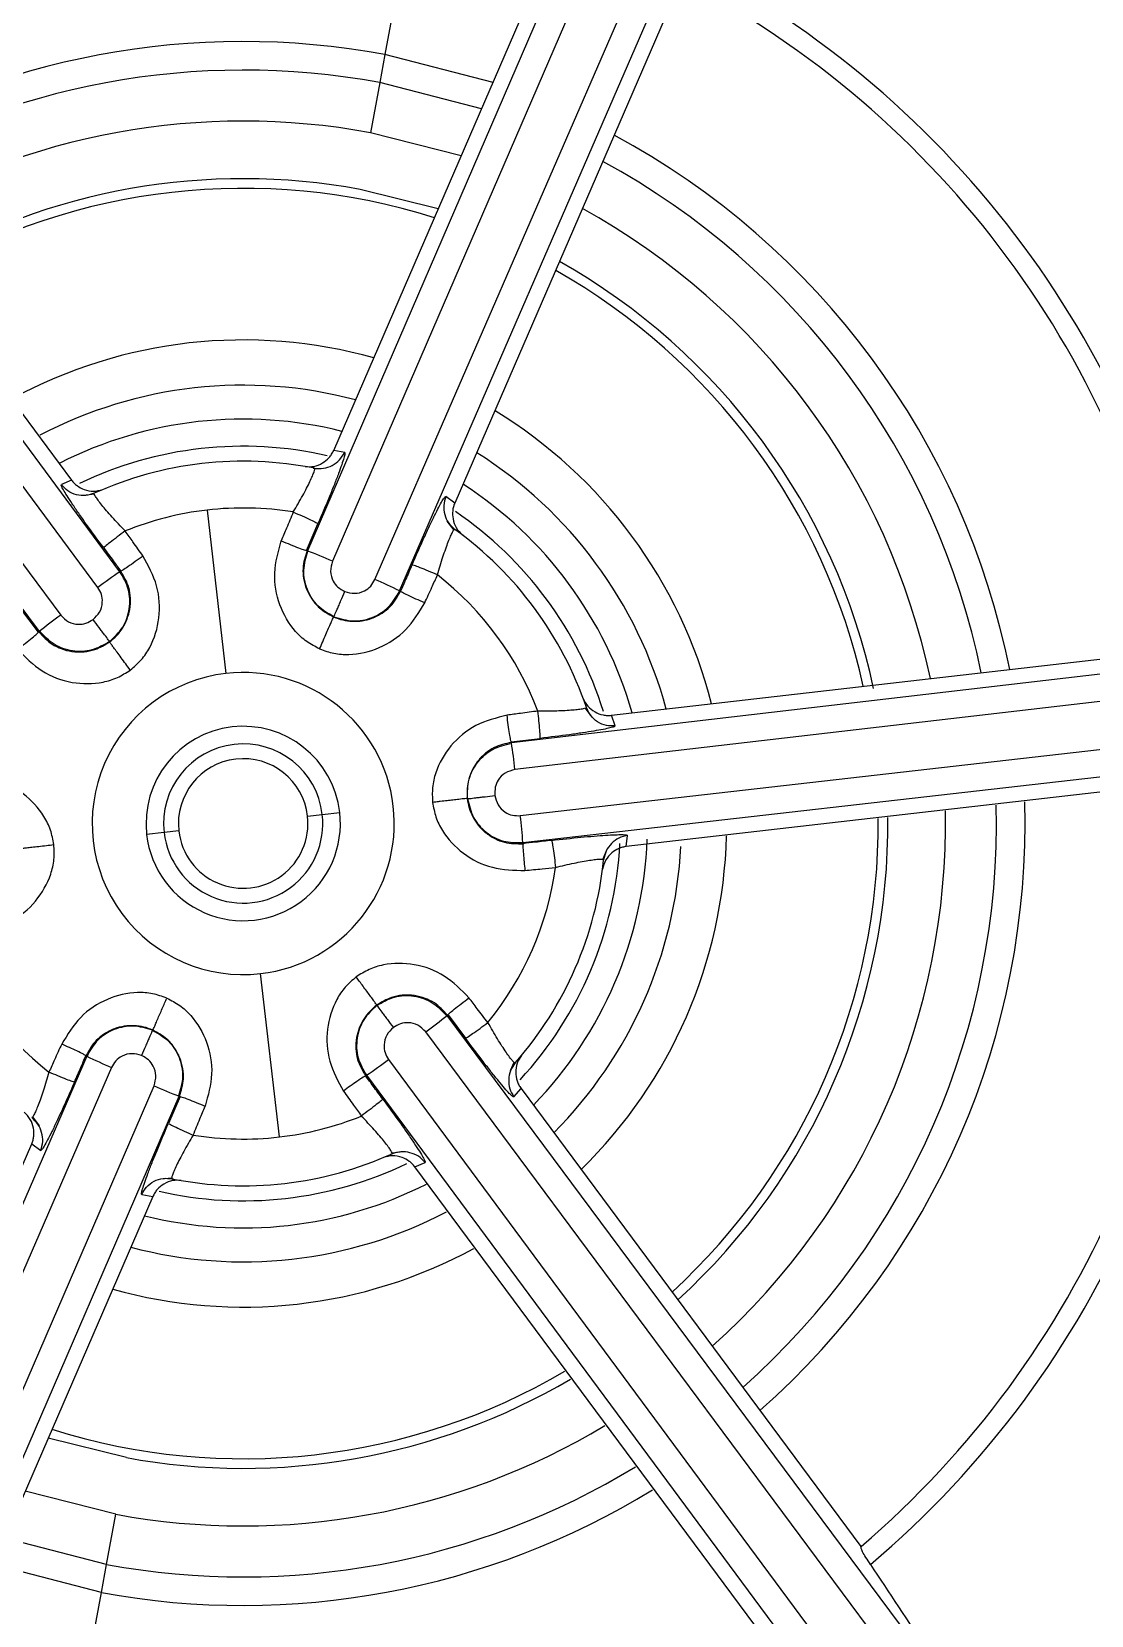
# Model space of a CAD drawing. Extents: x 526 to 610, y 679 to 808.
# Drawn here: x 560.39 to 560.85, y 734.292 to 734.981 of the extents above; entities that cross this region are included whole.
import ezdxf

# ---------------------------------------------------------------- set-up
doc = ezdxf.new("R2010")
doc.units = 0
doc.header["$MEASUREMENT"] = 0
doc.layers.add('1', color=4, linetype='Continuous')

# ---------------------------------------------------------------- blocks, each defined once
blk = doc.blocks.new('JETSETTER LX')
at = {"layer": '1', "color": 3, "linetype": 'Continuous', "lineweight": 25}
for p, q in [((34.55297, 38.27255), (34.38242, 37.87783)), ((34.56388, 38.26805), (34.39332, 37.87334)), ((34.4118, 37.86533), (34.58307, 38.25974)), ((34.42254, 37.86046), (34.59381, 38.25486)), ((34.30096, 37.86878), (34.04503, 38.21431)), ((34.29137, 37.86191), (34.03544, 38.20744)), ((34.01864, 38.19497), (34.2752, 37.84991)), ((34.00929, 38.18778), (34.26585, 37.84272)), ((34.42948, 38.16586), (34.41616, 38.09359)), ((34.39388, 37.92151), (34.49243, 38.14903)), ((34.54513, 38.12615), (34.44647, 37.89856)), ((34.13215, 38.10779), (34.27993, 37.90856)), ((34.41616, 38.09359), (34.41391, 38.08137)), ((34.46314, 38.08141), (34.41616, 38.09359)), ((34.41391, 38.08137), (34.40989, 38.05958)), ((34.45818, 38.06996), (34.41391, 38.08137)), ((34.44934, 38.04955), (34.40989, 38.05958)), ((34.43934, 38.02647), (34.40535, 38.03496)), ((34.39866, 37.92062), (34.39388, 37.92151)), ((34.27993, 37.90856), (34.27549, 37.90663)), ((34.38493, 37.91384), (34.38551, 37.91373)), ((34.38941, 37.91361), (34.38552, 37.91328)), ((34.2899, 37.90246), (34.28506, 37.90185)), ((34.44647, 37.89856), (34.44259, 37.90143)), ((34.33883, 37.89556), (34.34702, 37.82455)), ((34.382, 37.87801), (34.38704, 37.88965)), ((34.44619, 37.88688), (34.44323, 37.89076)), ((34.382, 37.87801), (34.38242, 37.87783)), ((34.30096, 37.86878), (34.30132, 37.86905)), ((34.42254, 37.86046), (34.42296, 37.86028)), ((34.26548, 37.84245), (34.25793, 37.85263)), ((34.26548, 37.84245), (34.26585, 37.84272)), ((34.89823, 37.8441), (34.47112, 37.79444)), ((34.89978, 37.8324), (34.47267, 37.78274)), ((34.51467, 37.80635), (34.76099, 37.83476)), ((34.47498, 37.76274), (34.90218, 37.81162)), ((34.50624, 37.80551), (34.50338, 37.80948)), ((34.51629, 37.80177), (34.51467, 37.80635)), ((34.47613, 37.751), (34.90333, 37.79988)), ((34.47106, 37.79489), (34.48366, 37.79634)), ((34.47106, 37.79489), (34.47112, 37.79444)), ((34.76752, 37.77769), (34.52109, 37.74933)), ((34.38253, 37.76255), (34.38893, 37.76329)), ((34.38893, 37.76329), (34.39652, 37.76416)), ((34.32016, 37.75536), (34.31257, 37.75448)), ((34.32656, 37.7561), (34.32016, 37.75536)), ((34.47613, 37.751), (34.47618, 37.75055)), ((34.52109, 37.74933), (34.52164, 37.75413)), ((34.51083, 37.74373), (34.51272, 37.74824)), ((34.37026, 37.62309), (34.36207, 37.6941)), ((34.4436, 37.6762), (34.44324, 37.67593)), ((34.6998, 37.33087), (34.44324, 37.67593)), ((34.4436, 37.6762), (34.45116, 37.66602)), ((34.69045, 37.32367), (34.43389, 37.66873)), ((34.28655, 37.65819), (34.11527, 37.26378)), ((34.29729, 37.65331), (34.12602, 37.25891)), ((34.28655, 37.65819), (34.28613, 37.65837)), ((34.41772, 37.65673), (34.67365, 37.3112)), ((34.47072, 37.65198), (34.47238, 37.65552)), ((34.40813, 37.64987), (34.40777, 37.6496)), ((34.40813, 37.64987), (34.66406, 37.30434)), ((34.14521, 37.25059), (34.31576, 37.64531)), ((34.15612, 37.24609), (34.32667, 37.64081)), ((34.32708, 37.64063), (34.32205, 37.629)), ((34.32708, 37.64063), (34.32667, 37.64081)), ((34.47218, 37.64047), (34.47534, 37.64416)), ((34.47534, 37.64416), (34.6231, 37.44505)), ((34.2629, 37.63177), (34.26585, 37.62788)), ((34.16396, 37.39249), (34.26262, 37.62008)), ((34.26262, 37.62008), (34.2665, 37.61721)), ((34.41926, 37.61575), (34.41863, 37.61548)), ((34.41918, 37.61618), (34.42403, 37.6168)), ((34.42916, 37.61009), (34.4336, 37.61202)), ((34.3187, 37.60486), (34.32357, 37.60535)), ((34.32422, 37.6048), (34.32359, 37.60492)), ((34.57694, 37.41086), (34.42916, 37.61009)), ((34.31043, 37.59803), (34.31521, 37.59713)), ((34.31521, 37.59713), (34.21666, 37.36961)), ((34.30374, 37.48368), (34.26975, 37.49217)), ((34.2992, 37.45907), (34.25975, 37.4691)), ((34.29518, 37.43728), (34.2992, 37.45907)), ((34.29518, 37.43728), (34.25091, 37.44868)), ((34.29293, 37.42505), (34.24595, 37.43724)), ((34.29293, 37.42505), (34.29518, 37.43728)), ((34.27961, 37.35279), (34.29293, 37.42505))]:
    blk.add_line(p, q, dxfattribs=at)
for centre, radius, start, end in [((34.35454, 37.75932), 0.99606, 10.112, 100.112), ((34.35454, 37.75932), 1, 276.57924, 96.57924), ((34.35454, 37.75932), 1, 96.57924, 276.57924), ((34.35454, 37.75932), 0.98949, 280.112, 100.112), ((34.35454, 37.75932), 0.98949, 100.112, 280.112), ((34.35454, 37.75932), 0.97197, 280.112, 100.112), ((34.35454, 37.75932), 0.97197, 100.112, 280.112), ((34.35454, 37.75932), 0.90393, 280.45567, 100.112), ((34.35454, 37.75932), 0.90393, 100.45567, 280.112), ((34.35454, 37.75932), 0.85236, 280.45566, 100.112), ((34.35454, 37.75932), 0.84765, 276.57924, 96.22444), ((34.35454, 37.75932), 0.85236, 100.45566, 280.112), ((34.35454, 37.75932), 0.84765, 96.57924, 276.22444), ((34.35454, 37.75932), 0.83245, 276.57924, 96.22443), ((34.35454, 37.75932), 0.83245, 96.57924, 276.22443), ((34.35454, 37.75932), 0.64081, 6.57924, 96.57924), ((34.35454, 37.75932), 0.64081, 96.57924, 186.57924), ((34.35454, 37.75932), 0.65728, 17.96836, 70.98225), ((34.35454, 37.75932), 0.51944, 9.11192, 63.97273), ((34.35454, 37.75932), 0.42203, 10.2535, 62.81398), ((34.35454, 37.75932), 0.41339, 10.51622, 62.54283), ((34.35454, 37.75932), 0.3399, 79.5562, 121.66945), ((34.35454, 37.75932), 0.32747, 79.5562, 121.47511), ((34.35454, 37.75932), 0.30531, 79.5562, 121.08944), ((34.35454, 37.75932), 0.3399, 11.36783, 61.67805), ((34.35454, 37.75932), 0.84842, 276.57924, 20.08739), ((34.35454, 37.75932), 0.32747, 11.55004, 61.4915), ((34.35454, 37.75932), 0.28028, 79.5562, 120.58039), ((34.35454, 37.75932), 0.2761, 72.47797, 120.43569), ((34.35454, 37.75932), 0.30531, 11.91179, 61.12129), ((34.35454, 37.75932), 0.2761, 12.47797, 60.50537), ((34.35454, 37.75932), 0.28028, 12.08535, 60.63265), ((34.35454, 37.75932), 0.21018, 74.33811, 118.4739), ((34.35454, 37.75932), 0.19052, 75.14441, 117.62611), ((34.35454, 37.75932), 0.21018, 14.33811, 58.60704), ((34.35454, 37.75932), 0.17578, 75.86853, 116.94637), ((34.35454, 37.75932), 0.99606, 280.112, 10.112), ((34.35454, 37.75932), 0.16399, 77.11418, 115.72615), ((34.35454, 37.75932), 0.15748, 96.57924, 114.26812), ((34.35454, 37.75932), 0.15748, 78.66083, 96.57924), ((34.35454, 37.75932), 0.19052, 15.14441, 57.78668), ((34.35454, 37.75932), 0.17578, 15.86853, 56.98471), ((34.35454, 37.75932), 0.13714, 96.57873, 111.98892), ((34.35454, 37.75932), 0.13714, 80.88046, 96.57873), ((34.35454, 37.75932), 0.16399, 17.26354, 55.76796), ((34.35454, 37.75932), 0.15748, 18.65889, 54.26812), ((34.31522, 37.6995), 0.19057, 65.80661, 69.35375), ((34.40692, 37.71052), 0.19046, 123.80331, 127.35273), ((34.35454, 37.75932), 0.13713, 20.88075, 51.98804), ((34.33846, 37.68956), 0.19046, 63.80331, 67.35273), ((34.38669, 37.69536), 0.19057, 125.80661, 129.35375), ((34.35454, 37.75932), 0.64081, 276.57924, 6.57924), ((34.35454, 37.75932), 0.06566, 96.57924, 276.57976), ((34.35454, 37.75932), 0.06566, 276.57976, 96.57924), ((34.35454, 37.75932), 0.04225, 6.57924, 186.57924), ((34.35454, 37.75932), 0.03461, 6.57924, 186.57924), ((34.28308, 37.76346), 0.19057, 5.80661, 9.35375), ((34.35454, 37.75932), 0.51944, 309.11192, 3.97273), ((34.35454, 37.75932), 0.02817, 6.57924, 186.57924), ((34.35454, 37.75932), 0.41339, 310.52035, 2.54283), ((34.35454, 37.75932), 0.42203, 310.2535, 2.81403), ((34.35454, 37.75932), 0.04225, 186.57924, 6.57924), ((34.35454, 37.75932), 0.03461, 186.57924, 6.57924), ((34.35454, 37.75932), 0.30531, 311.91179, 1.03591), ((34.35454, 37.75932), 0.32747, 311.55004, 1.40699), ((34.35454, 37.75932), 0.3399, 311.36783, 1.59398), ((34.35454, 37.75932), 0.02817, 186.57924, 6.57924), ((34.28609, 37.73837), 0.19046, 3.80331, 7.35273), ((34.35454, 37.75932), 0.2761, 312.47797, 0.44372), ((34.35454, 37.75932), 0.28028, 312.38959, 0.54612), ((34.35454, 37.75932), 0.16399, 317.21981, 356.98133), ((34.35454, 37.75932), 0.17578, 315.86853, 357.78721), ((34.35454, 37.75932), 0.21018, 314.33811, 358.5325), ((34.35454, 37.75932), 0.15748, 318.65889, 354.26795), ((34.35454, 37.75932), 0.19052, 315.14441, 357.01365), ((34.35454, 37.75932), 0.13713, 320.88159, 351.98827), ((34.35454, 37.75932), 0.13713, 200.88062, 231.98804), ((34.35454, 37.75932), 0.64081, 186.57924, 276.57924), ((34.3224, 37.82329), 0.19057, 305.80661, 309.35375), ((34.37062, 37.82908), 0.19046, 243.80331, 247.35273), ((34.30217, 37.80813), 0.19046, 303.80331, 307.35273), ((34.39387, 37.81915), 0.19057, 245.80661, 249.35375), ((34.35454, 37.75932), 0.13714, 276.57976, 291.98892), ((34.35454, 37.75932), 0.13714, 260.88045, 276.57976), ((34.35454, 37.75932), 0.15748, 276.57924, 294.26166), ((34.35454, 37.75932), 0.16399, 257.11416, 295.72608), ((34.35454, 37.75932), 0.15748, 258.66229, 276.57924), ((34.35454, 37.75932), 0.17578, 255.86853, 296.94637), ((34.35454, 37.75932), 0.99606, 190.112, 280.112), ((34.35454, 37.75932), 0.19052, 255.14441, 297.62611), ((34.35454, 37.75932), 0.21018, 254.33811, 298.4739), ((34.35454, 37.75932), 0.2761, 252.47797, 300.43569), ((34.35454, 37.75932), 0.28028, 259.5562, 300.49107), ((34.35454, 37.75932), 0.30531, 259.5562, 300.99185), ((34.35454, 37.75932), 0.65728, 291.28632, 336.27405), ((34.35454, 37.75932), 0.32747, 259.5562, 301.37126), ((34.35454, 37.75932), 0.3399, 259.5562, 301.56244)]:
    blk.add_arc(centre, radius, start, end, dxfattribs=at)
for points, knots in [([(33.12227, 36.52477), (33.11607, 36.53102), (33.10368, 36.54352), (33.08546, 36.5626), (33.06754, 36.58192), (33.04993, 36.60149), (33.03262, 36.62131), (33.01563, 36.64138), (32.99895, 36.6617), (32.98258, 36.68227), (32.96652, 36.7031), (32.95077, 36.72417), (32.93533, 36.74549), (32.9202, 36.76706), (32.87831, 36.82874), (32.81503, 36.93426), (32.7419, 37.08912), (32.68417, 37.25039), (32.64262, 37.41655), (32.61742, 37.58596), (32.60905, 37.75702), (32.61739, 37.92811), (32.6426, 38.09756), (32.68418, 38.26378), (32.74196, 38.42507), (32.81515, 38.57996), (32.90326, 38.72684), (33.00525, 38.86444), (33.12032, 38.9913), (33.24719, 39.10637), (33.38479, 39.20835), (33.53167, 39.29646), (33.68654, 39.36965), (33.84781, 39.42742), (34.01399, 39.46899), (34.18343, 39.49418), (34.35452, 39.50252), (34.52561, 39.49419), (34.69502, 39.46901), (34.86117, 39.42745), (35.02241, 39.3697), (35.17728, 39.29654), (35.28925, 39.22938), (35.36309, 39.17855), (35.40259, 39.1497), (35.44121, 39.11978), (35.47897, 39.0888), (35.51585, 39.05673), (35.55192, 39.02367), (35.57518, 39.00078), (35.58682, 38.98932)], [0, 0, 0, 0, 0.004827, 0.009647, 0.014461, 0.019271, 0.024078, 0.028882, 0.033686, 0.038489, 0.043293, 0.048099, 0.052908, 0.057722, 0.062541, 0.093781, 0.125035, 0.156273, 0.187523, 0.218772, 0.250007, 0.281251, 0.312511, 0.343765, 0.375021, 0.40627, 0.437519, 0.468758, 0.500007, 0.53125, 0.562493, 0.593739, 0.624988, 0.656237, 0.687489, 0.718733, 0.749986, 0.781233, 0.812476, 0.843717, 0.874964, 0.906209, 0.937455, 0.946406, 0.95534, 0.964264, 0.973185, 0.98211, 0.991046, 1, 1, 1, 1]), ([(34.38146, 37.91449), (34.38272, 37.91441), (34.38518, 37.91424), (34.38884, 37.91573), (34.39147, 37.91778), (34.39304, 37.91982), (34.3936, 37.92095), (34.39388, 37.92151)], [0, 0, 0, 0, 0.288401, 0.561993, 0.789805, 0.894946, 1, 1, 1, 1]), ([(34.38551, 37.91373), (34.38683, 37.91363), (34.3895, 37.91344), (34.3933, 37.91485), (34.39662, 37.91718), (34.39798, 37.91947), (34.39866, 37.92062)], [0, 0, 0, 0, 0.249261, 0.499998, 0.7507359, 1, 1, 1, 1]), ([(34.39866, 37.92062), (34.39872, 37.92048), (34.39884, 37.9202), (34.39836, 37.91831), (34.39743, 37.91543), (34.39602, 37.91152), (34.39421, 37.90683), (34.39133, 37.89966), (34.38876, 37.89367), (34.38704, 37.88965)], [0, 0, 0, 0, 0.124911, 0.247126, 0.371062, 0.495335, 0.61982, 0.745241, 1, 1, 1, 1]), ([(34.27993, 37.90856), (34.28029, 37.90811), (34.28102, 37.90722), (34.28285, 37.9057), (34.28574, 37.90424), (34.28973, 37.90347), (34.29224, 37.90416), (34.29358, 37.90453)], [0, 0, 0, 0, 0.0959737, 0.1935753, 0.4076858, 0.6831674, 1, 1, 1, 1]), ([(34.37628, 37.89473), (34.37771, 37.89714), (34.37984, 37.90073), (34.38214, 37.90513), (34.38358, 37.90804), (34.38468, 37.91045), (34.38539, 37.91226), (34.38572, 37.91345), (34.38558, 37.91364), (34.38551, 37.91373)], [0, 0, 0, 0, 0.257366, 0.383751, 0.508524, 0.632043, 0.754764, 0.877222, 1, 1, 1, 1]), ([(34.29388, 37.87909), (34.29128, 37.88261), (34.2874, 37.88788), (34.28295, 37.89424), (34.28011, 37.89841), (34.27784, 37.9019), (34.27629, 37.90447), (34.27541, 37.90619), (34.27546, 37.90648), (34.27549, 37.90663)], [0, 0, 0, 0, 0.255035, 0.38104, 0.506709, 0.630768, 0.755422, 0.876706, 1, 1, 1, 1]), ([(34.28982, 37.90289), (34.28859, 37.90247), (34.28605, 37.90161), (34.28195, 37.90202), (34.27816, 37.90366), (34.27637, 37.90566), (34.27549, 37.90663)], [0, 0, 0, 0, 0.242677, 0.500002, 0.757326, 1, 1, 1, 1]), ([(34.3032, 37.88648), (34.30125, 37.88851), (34.29836, 37.89153), (34.2951, 37.89529), (34.29302, 37.89779), (34.2914, 37.89989), (34.29028, 37.90149), (34.28968, 37.90257), (34.28977, 37.90278), (34.28982, 37.90289)], [0, 0, 0, 0, 0.2575456, 0.3839688, 0.508748, 0.6322433, 0.7549141, 0.877302, 1, 1, 1, 1]), ([(34.42793, 37.87175), (34.42969, 37.87576), (34.43231, 37.88175), (34.43558, 37.88878), (34.43778, 37.89333), (34.43966, 37.89704), (34.44112, 37.89967), (34.44217, 37.90129), (34.44245, 37.90139), (34.44259, 37.90143)], [0, 0, 0, 0, 0.255035, 0.38104, 0.506709, 0.630768, 0.755422, 0.876706, 1, 1, 1, 1]), ([(34.44259, 37.90143), (34.44221, 37.90016), (34.44144, 37.8976), (34.442, 37.89359), (34.44357, 37.88986), (34.44553, 37.88806), (34.44651, 37.88716)], [0, 0, 0, 0, 0.249232, 0.5, 0.750767, 1, 1, 1, 1]), ([(34.37628, 37.89473), (34.37531, 37.89239), (34.37358, 37.88821), (34.37187, 37.88403), (34.37111, 37.88219)], [0, 0, 0, 0, 0.560121, 1, 1, 1, 1]), ([(34.37628, 37.89473), (34.37761, 37.89414), (34.38036, 37.89293), (34.38393, 37.89129), (34.38645, 37.89006), (34.38685, 37.88978), (34.38704, 37.88965)], [0, 0, 0, 0, 0.240671, 0.500002, 0.759332, 1, 1, 1, 1]), ([(34.44647, 37.89856), (34.44627, 37.89803), (34.44587, 37.89695), (34.44547, 37.8946), (34.44564, 37.89136), (34.44698, 37.88752), (34.44882, 37.8857), (34.44981, 37.88472)], [0, 0, 0, 0, 0.095974, 0.193575, 0.407686, 0.683167, 1, 1, 1, 1]), ([(34.439, 37.86737), (34.43978, 37.87007), (34.44094, 37.87408), (34.44257, 37.87879), (34.4437, 37.88183), (34.44471, 37.88429), (34.44553, 37.88606), (34.44617, 37.88712), (34.4464, 37.88715), (34.44651, 37.88716)], [0, 0, 0, 0, 0.257533, 0.383952, 0.50873, 0.632226, 0.7549, 0.877293, 1, 1, 1, 1]), ([(34.3032, 37.88648), (34.30204, 37.88561), (34.29963, 37.88381), (34.29653, 37.8814), (34.29436, 37.87963), (34.29403, 37.87926), (34.29388, 37.87909)], [0, 0, 0, 0, 0.240673, 0.500006, 0.759336, 1, 1, 1, 1]), ([(34.31097, 37.87561), (34.30952, 37.87764), (34.30694, 37.88127), (34.30434, 37.88489), (34.3032, 37.88648)], [0, 0, 0, 0, 0.55984, 1, 1, 1, 1]), ([(34.38776, 37.83521), (34.38584, 37.8362), (34.38196, 37.83819), (34.37546, 37.84431), (34.36971, 37.85423), (34.36723, 37.86833), (34.36981, 37.87755), (34.37111, 37.88219)], [0, 0, 0, 0, 0.116927, 0.236312, 0.483405, 0.740003, 1, 1, 1, 1]), ([(34.37111, 37.88219), (34.37243, 37.88164), (34.37516, 37.88048), (34.37873, 37.87906), (34.38129, 37.87812), (34.38177, 37.87805), (34.382, 37.87801)], [0, 0, 0, 0, 0.240932, 0.500023, 0.759101, 1, 1, 1, 1]), ([(34.29388, 37.87909), (34.29527, 37.87722), (34.29776, 37.87387), (34.30023, 37.87052), (34.30132, 37.86905)], [0, 0, 0, 0, 0.55998, 1, 1, 1, 1]), ([(34.31097, 37.87561), (34.30982, 37.87476), (34.30743, 37.87301), (34.30427, 37.87082), (34.30199, 37.86932), (34.30154, 37.86913), (34.30132, 37.86905)], [0, 0, 0, 0, 0.240923, 0.500007, 0.759086, 1, 1, 1, 1]), ([(34.30543, 37.82604), (34.30709, 37.82744), (34.31043, 37.83028), (34.31537, 37.83773), (34.3187, 37.84871), (34.31789, 37.863), (34.31328, 37.87139), (34.31097, 37.87561)], [0, 0, 0, 0, 0.117489, 0.236928, 0.483892, 0.740787, 1, 1, 1, 1]), ([(34.38228, 37.8779), (34.38149, 37.87538), (34.38025, 37.8714), (34.38067, 37.86569), (34.38195, 37.86098), (34.38436, 37.85663), (34.38817, 37.85223), (34.39172, 37.85027), (34.39386, 37.84909)], [0, 0, 0, 0, 0.224697, 0.354432, 0.495641, 0.654627, 0.791465, 1, 1, 1, 1]), ([(34.39399, 37.84917), (34.39151, 37.8506), (34.38655, 37.85346), (34.38196, 37.86091), (34.3802, 37.86949), (34.38186, 37.87498), (34.38269, 37.87772)], [0, 0, 0, 0, 0.249958, 0.499944, 0.749958, 1, 1, 1, 1]), ([(34.39332, 37.87334), (34.39291, 37.87186), (34.3921, 37.86897), (34.39332, 37.86491), (34.39562, 37.86187), (34.39766, 37.86077), (34.39871, 37.8602)], [0, 0, 0, 0, 0.287946, 0.56222, 0.773777, 1, 1, 1, 1]), ([(34.29646, 37.83826), (34.29753, 37.83913), (34.2997, 37.84091), (34.30317, 37.84549), (34.30537, 37.85111), (34.3057, 37.85717), (34.30485, 37.86301), (34.30269, 37.8667), (34.30132, 37.86905)], [0, 0, 0, 0, 0.117725, 0.238058, 0.492502, 0.637494, 0.770285, 1, 1, 1, 1]), ([(34.29646, 37.83841), (34.29855, 37.84036), (34.30273, 37.84428), (34.3055, 37.85258), (34.30526, 37.86134), (34.30239, 37.8663), (34.30096, 37.86878)], [0, 0, 0, 0, 0.249961, 0.499948, 0.749961, 1, 1, 1, 1]), ([(34.42793, 37.87175), (34.427, 37.8696), (34.42535, 37.86578), (34.42369, 37.86196), (34.42296, 37.86028)], [0, 0, 0, 0, 0.55998, 1, 1, 1, 1]), ([(34.439, 37.86737), (34.43766, 37.86794), (34.4349, 37.86912), (34.43126, 37.8706), (34.42864, 37.8716), (34.42816, 37.8717), (34.42793, 37.87175)], [0, 0, 0, 0, 0.240665, 0.499998, 0.759332, 1, 1, 1, 1]), ([(34.43346, 37.8552), (34.4345, 37.85747), (34.43635, 37.86152), (34.43819, 37.86558), (34.439, 37.86737)], [0, 0, 0, 0, 0.559839, 1, 1, 1, 1]), ([(34.28927, 37.84801), (34.29032, 37.84902), (34.29246, 37.85106), (34.29351, 37.85516), (34.29313, 37.85897), (34.29195, 37.86094), (34.29137, 37.86191)], [0, 0, 0, 0, 0.2774479, 0.561354, 0.7831654, 1, 1, 1, 1]), ([(34.39386, 37.84909), (34.39516, 37.8486), (34.39778, 37.84762), (34.40348, 37.8469), (34.40944, 37.8478), (34.41486, 37.85055), (34.41949, 37.8542), (34.42161, 37.85792), (34.42296, 37.86028)], [0, 0, 0, 0, 0.117725, 0.238058, 0.492502, 0.637494, 0.770285, 1, 1, 1, 1]), ([(34.39399, 37.84917), (34.39673, 37.84834), (34.40221, 37.84667), (34.41079, 37.84843), (34.41825, 37.85301), (34.42111, 37.85797), (34.42254, 37.86046)], [0, 0, 0, 0, 0.2499608, 0.4999478, 0.7499608, 1, 1, 1, 1]), ([(34.39399, 37.84917), (34.39408, 37.84938), (34.39427, 37.84981), (34.3952, 37.85195), (34.39618, 37.85423), (34.39726, 37.85675), (34.39814, 37.85883), (34.39871, 37.8602)], [0, 0, 0, 0, 0.2370539, 0.494911, 0.626726, 0.7565504, 1, 1, 1, 1]), ([(34.39871, 37.8602), (34.40011, 37.85979), (34.40295, 37.85896), (34.40703, 37.8601), (34.41013, 37.86234), (34.41125, 37.86434), (34.4118, 37.86533)], [0, 0, 0, 0, 0.2774479, 0.561354, 0.7831654, 1, 1, 1, 1]), ([(34.43346, 37.8552), (34.43216, 37.85578), (34.42945, 37.85697), (34.42597, 37.8586), (34.42352, 37.85983), (34.42314, 37.86013), (34.42296, 37.86028)], [0, 0, 0, 0, 0.240917, 0.5, 0.759083, 1, 1, 1, 1]), ([(34.38776, 37.83521), (34.38981, 37.83448), (34.39393, 37.83301), (34.40285, 37.83245), (34.41403, 37.83506), (34.426, 37.8429), (34.43097, 37.85109), (34.43346, 37.8552)], [0, 0, 0, 0, 0.117487, 0.236925, 0.483888, 0.740784, 1, 1, 1, 1]), ([(34.2752, 37.84991), (34.27627, 37.84882), (34.27836, 37.84667), (34.28249, 37.84569), (34.28627, 37.84617), (34.28825, 37.84738), (34.28927, 37.84801)], [0, 0, 0, 0, 0.287946, 0.56222, 0.773777, 1, 1, 1, 1]), ([(34.29646, 37.83841), (34.29632, 37.83859), (34.29604, 37.83897), (34.29466, 37.84085), (34.29317, 37.84283), (34.29153, 37.84503), (34.29016, 37.84683), (34.28927, 37.84801)], [0, 0, 0, 0, 0.237054, 0.494911, 0.626726, 0.75655, 1, 1, 1, 1]), ([(34.38776, 37.83521), (34.38821, 37.83625), (34.38911, 37.83833), (34.39047, 37.84147), (34.39166, 37.84421), (34.39258, 37.84632), (34.3932, 37.84772), (34.39367, 37.84876), (34.39379, 37.84897), (34.39386, 37.84909)], [0, 0, 0, 0, 0.161241, 0.323858, 0.479337, 0.620734, 0.743962, 0.847725, 1, 1, 1, 1]), ([(34.25642, 37.83511), (34.25756, 37.83597), (34.25993, 37.83775), (34.26294, 37.84013), (34.26504, 37.84189), (34.26534, 37.84227), (34.26548, 37.84245)], [0, 0, 0, 0, 0.240926, 0.500016, 0.759098, 1, 1, 1, 1]), ([(34.26572, 37.84263), (34.26751, 37.84069), (34.27033, 37.83763), (34.27549, 37.83513), (34.28021, 37.83388), (34.28518, 37.83379), (34.2909, 37.83489), (34.29437, 37.83699), (34.29646, 37.83826)], [0, 0, 0, 0, 0.224697, 0.354432, 0.495641, 0.654627, 0.791465, 1, 1, 1, 1]), ([(34.29646, 37.83841), (34.29398, 37.83697), (34.28902, 37.83411), (34.28027, 37.83386), (34.27196, 37.83663), (34.26805, 37.84081), (34.26609, 37.8429)], [0, 0, 0, 0, 0.2499581, 0.4999441, 0.7499581, 1, 1, 1, 1]), ([(34.25642, 37.83511), (34.25979, 37.83166), (34.26648, 37.82481), (34.27994, 37.8199), (34.2914, 37.81993), (34.29995, 37.8225), (34.30362, 37.82487), (34.30543, 37.82604)], [0, 0, 0, 0, 0.2600031, 0.5166025, 0.7636933, 0.8830759, 1, 1, 1, 1]), ([(34.30543, 37.82604), (34.30478, 37.82692), (34.30346, 37.82869), (34.30146, 37.83138), (34.29969, 37.83377), (34.29831, 37.83564), (34.29737, 37.83692), (34.29667, 37.8379), (34.29654, 37.83812), (34.29646, 37.83826)], [0, 0, 0, 0, 0.156932, 0.315938, 0.469173, 0.609999, 0.734252, 0.840352, 1, 1, 1, 1]), ([(34.50238, 37.8136), (34.50294, 37.81246), (34.50403, 37.81025), (34.50715, 37.80782), (34.51024, 37.80657), (34.51279, 37.80623), (34.51405, 37.80631), (34.51467, 37.80635)], [0, 0, 0, 0, 0.2884076, 0.5619949, 0.7897907, 0.8949358, 1, 1, 1, 1]), ([(34.46924, 37.80641), (34.46457, 37.80522), (34.45529, 37.80284), (34.44432, 37.79365), (34.43861, 37.7837), (34.43655, 37.77502), (34.43677, 37.77066), (34.43688, 37.7685)], [0, 0, 0, 0, 0.260001, 0.516599, 0.763691, 0.883075, 1, 1, 1, 1]), ([(34.48267, 37.8082), (34.48016, 37.80787), (34.47568, 37.80729), (34.47121, 37.80668), (34.46924, 37.80641)], [0, 0, 0, 0, 0.560117, 1, 1, 1, 1]), ([(34.47106, 37.79489), (34.47098, 37.79511), (34.4708, 37.79556), (34.47033, 37.79825), (34.46977, 37.80205), (34.46941, 37.80499), (34.46924, 37.80641)], [0, 0, 0, 0, 0.240901, 0.499981, 0.759072, 1, 1, 1, 1]), ([(34.50375, 37.80971), (34.5037, 37.8096), (34.50361, 37.8094), (34.5024, 37.8091), (34.50048, 37.80882), (34.49783, 37.80857), (34.4946, 37.80836), (34.48964, 37.80814), (34.48547, 37.80818), (34.48267, 37.8082)], [0, 0, 0, 0, 0.123012, 0.245677, 0.368555, 0.492161, 0.616929, 0.743203, 1, 1, 1, 1]), ([(34.48366, 37.79634), (34.48368, 37.79658), (34.48372, 37.79707), (34.48352, 37.79986), (34.48316, 37.80377), (34.48283, 37.80676), (34.48267, 37.8082)], [0, 0, 0, 0, 0.240669, 0.5, 0.759331, 1, 1, 1, 1]), ([(34.51629, 37.80177), (34.51498, 37.80174), (34.51229, 37.80169), (34.50849, 37.80334), (34.50538, 37.80606), (34.50428, 37.80852), (34.50375, 37.80971)], [0, 0, 0, 0, 0.242631, 0.5, 0.757369, 1, 1, 1, 1]), ([(34.51629, 37.80177), (34.5162, 37.80164), (34.51601, 37.8014), (34.51414, 37.80087), (34.51118, 37.80023), (34.50709, 37.79951), (34.50212, 37.79873), (34.49448, 37.79764), (34.488, 37.79686), (34.48366, 37.79634)], [0, 0, 0, 0, 0.124911, 0.247126, 0.371062, 0.495335, 0.61982, 0.745241, 1, 1, 1, 1]), ([(34.4711, 37.79459), (34.46852, 37.79401), (34.46446, 37.7931), (34.45972, 37.78988), (34.45628, 37.78642), (34.45372, 37.78216), (34.45181, 37.77666), (34.45189, 37.7726), (34.45194, 37.77016)], [0, 0, 0, 0, 0.224697, 0.354432, 0.495641, 0.654627, 0.791465, 1, 1, 1, 1]), ([(34.45208, 37.77009), (34.45208, 37.77295), (34.45207, 37.77867), (34.45623, 37.78638), (34.46278, 37.79219), (34.46836, 37.79349), (34.47115, 37.79414)], [0, 0, 0, 0, 0.249958, 0.499944, 0.749958, 1, 1, 1, 1]), ([(34.27221, 37.75016), (34.27182, 37.75229), (34.27104, 37.7566), (34.26705, 37.7646), (34.25921, 37.77297), (34.24643, 37.77942), (34.23686, 37.77963), (34.23205, 37.77973)], [0, 0, 0, 0, 0.117486, 0.236926, 0.483891, 0.740786, 1, 1, 1, 1]), ([(34.47267, 37.78274), (34.47119, 37.78237), (34.46828, 37.78162), (34.46537, 37.77854), (34.46389, 37.77502), (34.46395, 37.77271), (34.46399, 37.77151)], [0, 0, 0, 0, 0.287946, 0.56222, 0.773777, 1, 1, 1, 1]), ([(34.45194, 37.77016), (34.45169, 37.77015), (34.4512, 37.77014), (34.44868, 37.76986), (34.44589, 37.76954), (34.44311, 37.76922), (34.44123, 37.769), (34.44022, 37.76888)], [0, 0, 0, 0, 0.253182, 0.500348, 0.68397, 0.828572, 1, 1, 1, 1]), ([(34.45194, 37.77016), (34.45217, 37.76879), (34.45263, 37.76603), (34.45486, 37.76073), (34.45862, 37.75602), (34.4637, 37.7527), (34.46918, 37.75051), (34.47347, 37.75054), (34.47618, 37.75055)], [0, 0, 0, 0, 0.1177247, 0.2380579, 0.4925018, 0.6374946, 0.770285, 1, 1, 1, 1]), ([(34.45208, 37.77009), (34.45231, 37.77011), (34.45278, 37.77016), (34.45509, 37.77043), (34.45755, 37.77072), (34.46028, 37.77104), (34.46252, 37.77133), (34.46399, 37.77151)], [0, 0, 0, 0, 0.237054, 0.494911, 0.626726, 0.75655, 1, 1, 1, 1]), ([(34.45208, 37.77009), (34.45273, 37.7673), (34.45403, 37.76172), (34.45983, 37.75517), (34.46754, 37.751), (34.47326, 37.751), (34.47613, 37.751)], [0, 0, 0, 0, 0.249961, 0.499948, 0.749961, 1, 1, 1, 1]), ([(34.46399, 37.77151), (34.46433, 37.77009), (34.46503, 37.76722), (34.46806, 37.76426), (34.47155, 37.76269), (34.47385, 37.76272), (34.47498, 37.76274)], [0, 0, 0, 0, 0.277448, 0.561354, 0.783165, 1, 1, 1, 1]), ([(34.44022, 37.76888), (34.43958, 37.76881), (34.43845, 37.76867), (34.43736, 37.76855), (34.43688, 37.7685)], [0, 0, 0, 0, 0.562031, 1, 1, 1, 1]), ([(34.43688, 37.7685), (34.43727, 37.76636), (34.43805, 37.76206), (34.44203, 37.75405), (34.44987, 37.74568), (34.46266, 37.73923), (34.47223, 37.73902), (34.47704, 37.73892)], [0, 0, 0, 0, 0.1174871, 0.2369244, 0.4838866, 0.740783, 1, 1, 1, 1]), ([(34.23985, 37.71224), (34.24452, 37.71343), (34.2538, 37.7158), (34.26478, 37.725), (34.27049, 37.73495), (34.27254, 37.74364), (34.27232, 37.748), (34.27221, 37.75016)], [0, 0, 0, 0, 0.260004, 0.516604, 0.763694, 0.883076, 1, 1, 1, 1]), ([(34.25715, 37.74849), (34.2573, 37.74849), (34.25756, 37.7485), (34.2588, 37.74863), (34.26039, 37.7488), (34.26271, 37.74906), (34.26565, 37.74939), (34.26896, 37.74977), (34.27113, 37.75003), (34.27221, 37.75016)], [0, 0, 0, 0, 0.162228, 0.269144, 0.393751, 0.53437, 0.686817, 0.844565, 1, 1, 1, 1]), ([(34.47618, 37.75055), (34.47614, 37.75027), (34.47608, 37.74969), (34.47628, 37.74654), (34.47662, 37.74274), (34.4769, 37.74016), (34.47704, 37.73892)], [0, 0, 0, 0, 0.27106, 0.5622253, 0.7889442, 1, 1, 1, 1]), ([(34.4886, 37.75198), (34.48628, 37.75171), (34.48214, 37.75123), (34.478, 37.75076), (34.47618, 37.75055)], [0, 0, 0, 0, 0.55998, 1, 1, 1, 1]), ([(34.4886, 37.75198), (34.49295, 37.75247), (34.49945, 37.75319), (34.50718, 37.75387), (34.51222, 37.75424), (34.51637, 37.75447), (34.51937, 37.75452), (34.5213, 37.75442), (34.52153, 37.75423), (34.52164, 37.75413)], [0, 0, 0, 0, 0.255035, 0.38104, 0.506709, 0.630768, 0.755422, 0.876706, 1, 1, 1, 1]), ([(34.4886, 37.75198), (34.48867, 37.75176), (34.48882, 37.75129), (34.48927, 37.74853), (34.48981, 37.74464), (34.49017, 37.74165), (34.49034, 37.74021)], [0, 0, 0, 0, 0.240666, 0.499998, 0.759332, 1, 1, 1, 1]), ([(34.52164, 37.75413), (34.52034, 37.75382), (34.51775, 37.75321), (34.51456, 37.75072), (34.51211, 37.74749), (34.51153, 37.74489), (34.51124, 37.74359)], [0, 0, 0, 0, 0.249232, 0.5, 0.750767, 1, 1, 1, 1]), ([(34.49034, 37.74021), (34.49307, 37.74088), (34.49713, 37.74188), (34.50202, 37.74282), (34.50522, 37.74337), (34.50786, 37.74373), (34.50979, 37.74389), (34.51103, 37.74387), (34.51117, 37.74369), (34.51124, 37.74359)], [0, 0, 0, 0, 0.25759, 0.384025, 0.508808, 0.632299, 0.754958, 0.877327, 1, 1, 1, 1]), ([(34.52109, 37.74933), (34.52053, 37.74924), (34.51939, 37.74904), (34.51716, 37.74822), (34.51444, 37.74645), (34.51179, 37.74338), (34.51113, 37.74086), (34.51078, 37.73952)], [0, 0, 0, 0, 0.095974, 0.193575, 0.407686, 0.683167, 1, 1, 1, 1]), ([(34.47704, 37.73892), (34.47952, 37.73915), (34.48396, 37.73957), (34.48839, 37.74001), (34.49034, 37.74021)], [0, 0, 0, 0, 0.559839, 1, 1, 1, 1]), ([(34.45267, 37.68354), (34.4493, 37.68699), (34.4426, 37.69384), (34.42915, 37.69874), (34.41769, 37.69872), (34.40914, 37.69615), (34.40547, 37.69378), (34.40366, 37.69261)], [0, 0, 0, 0, 0.260003, 0.516603, 0.763693, 0.883076, 1, 1, 1, 1]), ([(34.40366, 37.69261), (34.402, 37.6912), (34.39866, 37.68837), (34.39372, 37.68092), (34.39039, 37.66994), (34.3912, 37.65565), (34.39581, 37.64725), (34.39812, 37.64304)], [0, 0, 0, 0, 0.117489, 0.236928, 0.483892, 0.740787, 1, 1, 1, 1]), ([(34.41263, 37.68039), (34.41259, 37.68046), (34.4125, 37.68062), (34.41197, 37.68137), (34.41106, 37.68262), (34.40977, 37.68436), (34.40825, 37.68642), (34.40667, 37.68856), (34.4051, 37.69066), (34.40413, 37.69198), (34.40366, 37.69261)], [0, 0, 0, 0, 0.107264, 0.227627, 0.359974, 0.501604, 0.634762, 0.76414, 0.886607, 1, 1, 1, 1]), ([(34.32132, 37.68343), (34.31928, 37.68416), (34.31516, 37.68564), (34.30624, 37.68619), (34.29506, 37.68359), (34.28309, 37.67574), (34.27812, 37.66756), (34.27563, 37.66345)], [0, 0, 0, 0, 0.117487, 0.236925, 0.483888, 0.740784, 1, 1, 1, 1]), ([(34.31523, 37.66956), (34.31527, 37.66963), (34.31536, 37.66978), (34.31575, 37.67062), (34.31638, 37.67203), (34.31724, 37.67401), (34.31826, 37.67636), (34.31932, 37.6788), (34.32037, 37.68121), (34.32101, 37.68271), (34.32132, 37.68343)], [0, 0, 0, 0, 0.107027, 0.227289, 0.359707, 0.5016, 0.634759, 0.764139, 0.886607, 1, 1, 1, 1]), ([(34.32132, 37.68343), (34.32325, 37.68245), (34.32713, 37.68045), (34.33363, 37.67434), (34.33938, 37.66442), (34.34186, 37.65032), (34.33928, 37.64109), (34.33798, 37.63645)], [0, 0, 0, 0, 0.116927, 0.236312, 0.483405, 0.740003, 1, 1, 1, 1]), ([(34.44337, 37.67602), (34.44158, 37.67796), (34.43876, 37.68102), (34.4336, 37.68352), (34.42888, 37.68476), (34.42391, 37.68485), (34.41819, 37.68375), (34.41472, 37.68166), (34.41263, 37.68039)], [0, 0, 0, 0, 0.2246973, 0.3544318, 0.4956408, 0.6546266, 0.7914654, 1, 1, 1, 1]), ([(34.41263, 37.68024), (34.41511, 37.68167), (34.42007, 37.68454), (34.42882, 37.68479), (34.43713, 37.68202), (34.44104, 37.67784), (34.443, 37.67575)], [0, 0, 0, 0, 0.249958, 0.499944, 0.749958, 1, 1, 1, 1]), ([(34.4436, 37.6762), (34.44375, 37.67638), (34.44405, 37.67676), (34.44615, 37.67851), (34.44916, 37.6809), (34.45153, 37.68268), (34.45267, 37.68354)], [0, 0, 0, 0, 0.240902, 0.499984, 0.759074, 1, 1, 1, 1]), ([(34.46094, 37.6728), (34.4594, 37.67481), (34.45665, 37.6784), (34.45389, 37.68197), (34.45267, 37.68354)], [0, 0, 0, 0, 0.560118, 1, 1, 1, 1]), ([(34.41263, 37.68039), (34.41156, 37.67951), (34.40939, 37.67773), (34.40592, 37.67315), (34.40372, 37.66754), (34.40339, 37.66148), (34.40423, 37.65564), (34.4064, 37.65194), (34.40777, 37.6496)], [0, 0, 0, 0, 0.117725, 0.238058, 0.492501, 0.637494, 0.770284, 1, 1, 1, 1]), ([(34.41263, 37.68024), (34.41054, 37.67828), (34.40636, 37.67437), (34.40359, 37.66606), (34.40383, 37.65731), (34.4067, 37.65235), (34.40813, 37.64987)], [0, 0, 0, 0, 0.249961, 0.499948, 0.749961, 1, 1, 1, 1]), ([(34.41263, 37.68024), (34.41277, 37.68005), (34.41305, 37.67967), (34.41443, 37.6778), (34.41591, 37.67581), (34.41756, 37.67362), (34.41893, 37.67181), (34.41982, 37.67064)], [0, 0, 0, 0, 0.237054, 0.494911, 0.626726, 0.75655, 1, 1, 1, 1]), ([(34.31523, 37.66956), (34.31393, 37.67004), (34.31131, 37.67103), (34.30561, 37.67175), (34.29965, 37.67084), (34.29423, 37.6681), (34.2896, 37.66445), (34.28748, 37.66073), (34.28613, 37.65837)], [0, 0, 0, 0, 0.117725, 0.238058, 0.492502, 0.637495, 0.770285, 1, 1, 1, 1]), ([(34.3151, 37.66948), (34.31236, 37.67031), (34.30688, 37.67197), (34.2983, 37.67022), (34.29084, 37.66563), (34.28798, 37.66067), (34.28655, 37.65819)], [0, 0, 0, 0, 0.249961, 0.499948, 0.749961, 1, 1, 1, 1]), ([(34.3151, 37.66947), (34.31501, 37.66927), (34.31482, 37.66883), (34.31389, 37.6667), (34.31291, 37.66442), (34.31183, 37.6619), (34.31095, 37.65981), (34.31038, 37.65845)], [0, 0, 0, 0, 0.237054, 0.494911, 0.626726, 0.75655, 1, 1, 1, 1]), ([(34.3151, 37.66948), (34.31758, 37.66805), (34.32254, 37.66519), (34.32713, 37.65773), (34.32889, 37.64915), (34.32723, 37.64367), (34.3264, 37.64093)], [0, 0, 0, 0, 0.249958, 0.499944, 0.749958, 1, 1, 1, 1]), ([(34.32681, 37.64075), (34.3276, 37.64327), (34.32884, 37.64724), (34.32842, 37.65296), (34.32714, 37.65767), (34.32473, 37.66202), (34.32092, 37.66642), (34.31737, 37.66837), (34.31523, 37.66956)], [0, 0, 0, 0, 0.224697, 0.354432, 0.495641, 0.654627, 0.791465, 1, 1, 1, 1]), ([(34.41982, 37.67064), (34.41876, 37.66963), (34.41663, 37.66759), (34.41558, 37.66348), (34.41596, 37.65967), (34.41714, 37.65771), (34.41772, 37.65673)], [0, 0, 0, 0, 0.277448, 0.561354, 0.783165, 1, 1, 1, 1]), ([(34.43389, 37.66873), (34.43282, 37.66983), (34.43073, 37.67198), (34.4266, 37.67295), (34.42282, 37.67248), (34.42084, 37.67126), (34.41982, 37.67064)], [0, 0, 0, 0, 0.287946, 0.56222, 0.773777, 1, 1, 1, 1]), ([(34.45116, 37.66602), (34.45137, 37.66612), (34.45182, 37.66633), (34.45414, 37.66789), (34.45735, 37.67016), (34.45977, 37.67194), (34.46094, 37.6728)], [0, 0, 0, 0, 0.240671, 0.500004, 0.759335, 1, 1, 1, 1]), ([(34.47278, 37.6553), (34.47267, 37.65529), (34.47244, 37.65527), (34.47158, 37.65616), (34.47037, 37.65769), (34.46883, 37.65985), (34.46704, 37.66255), (34.46437, 37.66674), (34.46232, 37.67037), (34.46094, 37.6728)], [0, 0, 0, 0, 0.123025, 0.245699, 0.368583, 0.49219, 0.616955, 0.743224, 1, 1, 1, 1]), ([(34.27563, 37.66345), (34.27459, 37.66118), (34.27273, 37.65713), (34.2709, 37.65306), (34.27009, 37.65128)], [0, 0, 0, 0, 0.559839, 1, 1, 1, 1]), ([(34.28613, 37.65837), (34.2859, 37.65854), (34.28543, 37.65889), (34.28261, 37.66029), (34.27914, 37.6619), (34.27677, 37.66294), (34.27563, 37.66345)], [0, 0, 0, 0, 0.271065, 0.5622355, 0.7889563, 1, 1, 1, 1]), ([(34.47218, 37.64047), (34.47202, 37.64049), (34.47172, 37.64053), (34.47032, 37.64188), (34.46829, 37.64413), (34.46562, 37.6473), (34.46246, 37.65122), (34.45769, 37.6573), (34.45378, 37.66252), (34.45116, 37.66602)], [0, 0, 0, 0, 0.1249107, 0.2471262, 0.3710617, 0.4953348, 0.6198194, 0.7452404, 1, 1, 1, 1]), ([(34.28116, 37.6469), (34.28209, 37.64904), (34.28374, 37.65287), (34.2854, 37.65669), (34.28613, 37.65837)], [0, 0, 0, 0, 0.55998, 1, 1, 1, 1]), ([(34.31038, 37.65845), (34.30898, 37.65886), (34.30614, 37.65969), (34.30206, 37.65855), (34.29896, 37.65631), (34.29784, 37.6543), (34.29729, 37.65331)], [0, 0, 0, 0, 0.277448, 0.561354, 0.783165, 1, 1, 1, 1]), ([(34.31576, 37.64531), (34.31618, 37.64679), (34.31699, 37.64967), (34.31577, 37.65374), (34.31347, 37.65678), (34.31143, 37.65788), (34.31038, 37.65845)], [0, 0, 0, 0, 0.287946, 0.56222, 0.773777, 1, 1, 1, 1]), ([(34.47278, 37.6553), (34.47203, 37.6542), (34.47051, 37.652), (34.46982, 37.648), (34.47018, 37.64395), (34.47151, 37.64163), (34.47218, 37.64047)], [0, 0, 0, 0, 0.249225, 0.5, 0.750775, 1, 1, 1, 1]), ([(34.47547, 37.65843), (34.47476, 37.65738), (34.47339, 37.65533), (34.47285, 37.65141), (34.47331, 37.64812), (34.47429, 37.64574), (34.47499, 37.64469), (34.47534, 37.64416)], [0, 0, 0, 0, 0.288408, 0.561995, 0.789791, 0.894936, 1, 1, 1, 1]), ([(34.27009, 37.65128), (34.26931, 37.64858), (34.26815, 37.64456), (34.26652, 37.63985), (34.26539, 37.63681), (34.26438, 37.63435), (34.26356, 37.63259), (34.26292, 37.63153), (34.26269, 37.6315), (34.26258, 37.63149)], [0, 0, 0, 0, 0.257541, 0.383963, 0.508741, 0.632236, 0.754908, 0.877298, 1, 1, 1, 1]), ([(34.28116, 37.6469), (34.2794, 37.64289), (34.27678, 37.6369), (34.27351, 37.62986), (34.27131, 37.62531), (34.26942, 37.62161), (34.26797, 37.61898), (34.26692, 37.61735), (34.26664, 37.61726), (34.2665, 37.61721)], [0, 0, 0, 0, 0.255036, 0.381041, 0.506709, 0.630768, 0.755422, 0.876706, 1, 1, 1, 1]), ([(34.28116, 37.6469), (34.28093, 37.64695), (34.28045, 37.64705), (34.27783, 37.64804), (34.27419, 37.64952), (34.27143, 37.65071), (34.27009, 37.65128)], [0, 0, 0, 0, 0.240666, 0.5, 0.759333, 1, 1, 1, 1]), ([(34.40777, 37.6496), (34.4075, 37.64949), (34.40696, 37.64926), (34.40434, 37.64751), (34.40122, 37.64531), (34.39913, 37.64378), (34.39812, 37.64304)], [0, 0, 0, 0, 0.271067, 0.56224, 0.788967, 1, 1, 1, 1]), ([(34.41521, 37.63956), (34.41382, 37.64143), (34.41133, 37.64478), (34.40886, 37.64813), (34.40777, 37.6496)], [0, 0, 0, 0, 0.55998, 1, 1, 1, 1]), ([(34.32708, 37.64063), (34.32732, 37.6406), (34.3278, 37.64052), (34.33036, 37.63959), (34.33393, 37.63817), (34.33666, 37.63701), (34.33798, 37.63645)], [0, 0, 0, 0, 0.2408992, 0.4999772, 0.7590678, 1, 1, 1, 1]), ([(34.39812, 37.64304), (34.39957, 37.64101), (34.40215, 37.63737), (34.40475, 37.63376), (34.40589, 37.63216)], [0, 0, 0, 0, 0.559841, 1, 1, 1, 1]), ([(34.41521, 37.63956), (34.41506, 37.63938), (34.41473, 37.63902), (34.41256, 37.63725), (34.40946, 37.63484), (34.40705, 37.63303), (34.40589, 37.63216)], [0, 0, 0, 0, 0.2406642, 0.499994, 0.7593271, 1, 1, 1, 1]), ([(34.41521, 37.63956), (34.41781, 37.63603), (34.42169, 37.63076), (34.42614, 37.62441), (34.42898, 37.62023), (34.43125, 37.61675), (34.4328, 37.61417), (34.43368, 37.61245), (34.43362, 37.61217), (34.4336, 37.61202)], [0, 0, 0, 0, 0.255035, 0.38104, 0.506709, 0.630768, 0.755422, 0.876706, 1, 1, 1, 1]), ([(34.26262, 37.62008), (34.26282, 37.62062), (34.26322, 37.6217), (34.26362, 37.62405), (34.26345, 37.62728), (34.26211, 37.63112), (34.26027, 37.63295), (34.25928, 37.63392)], [0, 0, 0, 0, 0.095974, 0.193575, 0.407686, 0.683167, 1, 1, 1, 1]), ([(34.33281, 37.62392), (34.33378, 37.62626), (34.33551, 37.63043), (34.33722, 37.63461), (34.33798, 37.63645)], [0, 0, 0, 0, 0.560121, 1, 1, 1, 1]), ([(34.2665, 37.61721), (34.26688, 37.61849), (34.26765, 37.62104), (34.26709, 37.62505), (34.26552, 37.62879), (34.26356, 37.63059), (34.26258, 37.63149)], [0, 0, 0, 0, 0.249232, 0.5, 0.750767, 1, 1, 1, 1]), ([(34.31043, 37.59803), (34.31037, 37.59817), (34.31025, 37.59845), (34.31073, 37.60034), (34.31166, 37.60322), (34.31307, 37.60712), (34.31488, 37.61182), (34.31776, 37.61898), (34.32033, 37.62498), (34.32205, 37.629)], [0, 0, 0, 0, 0.124911, 0.247126, 0.371062, 0.495335, 0.61982, 0.745241, 1, 1, 1, 1]), ([(34.32205, 37.629), (34.32224, 37.62886), (34.32264, 37.62858), (34.32516, 37.62736), (34.32873, 37.62571), (34.33148, 37.6245), (34.33281, 37.62392)], [0, 0, 0, 0, 0.240668, 0.499998, 0.759329, 1, 1, 1, 1]), ([(34.41926, 37.61575), (34.41931, 37.61586), (34.4194, 37.61607), (34.41881, 37.61715), (34.4177, 37.61874), (34.41608, 37.62084), (34.41401, 37.62334), (34.41075, 37.62711), (34.40784, 37.63013), (34.40589, 37.63216)], [0, 0, 0, 0, 0.122299, 0.244388, 0.366868, 0.490292, 0.615122, 0.741724, 1, 1, 1, 1]), ([(34.33281, 37.62392), (34.33138, 37.62151), (34.32925, 37.61792), (34.32695, 37.61351), (34.32551, 37.61061), (34.32441, 37.6082), (34.3237, 37.60639), (34.32337, 37.60519), (34.32351, 37.60501), (34.32359, 37.60492)], [0, 0, 0, 0, 0.2572809, 0.3836437, 0.5084093, 0.6319359, 0.7546783, 0.8771717, 1, 1, 1, 1]), ([(34.42916, 37.61009), (34.4288, 37.61053), (34.42807, 37.61142), (34.42623, 37.61294), (34.42329, 37.61443), (34.41928, 37.61524), (34.41679, 37.6145), (34.41551, 37.61412)], [0, 0, 0, 0, 0.095881, 0.193396, 0.407348, 0.69504, 1, 1, 1, 1]), ([(34.4336, 37.61202), (34.43268, 37.61298), (34.43083, 37.6149), (34.42708, 37.61641), (34.42307, 37.61693), (34.42053, 37.61614), (34.41926, 37.61575)], [0, 0, 0, 0, 0.249269, 0.500001, 0.750733, 1, 1, 1, 1]), ([(34.31043, 37.59803), (34.31106, 37.59917), (34.31236, 37.60153), (34.31569, 37.604), (34.31961, 37.60533), (34.32229, 37.60505), (34.32359, 37.60492)], [0, 0, 0, 0, 0.242648, 0.500036, 0.757404, 1, 1, 1, 1]), ([(34.32763, 37.60416), (34.32637, 37.60424), (34.32391, 37.6044), (34.32024, 37.60291), (34.31762, 37.60086), (34.31605, 37.59882), (34.31549, 37.5977), (34.31521, 37.59713)], [0, 0, 0, 0, 0.2883835, 0.5619924, 0.7898205, 0.894957, 1, 1, 1, 1]), ([(34.62725, 37.43723), (34.62588, 37.43934), (34.62315, 37.44355), (34.62312, 37.44456), (34.62311, 37.44506)], [0, 0, 0, 0, 0.500013, 1, 1, 1, 1]), ([(34.62725, 37.43723), (34.63523, 37.42507), (34.65082, 37.40134), (34.67193, 37.37105), (34.68222, 37.35628)], [0, 0, 0, 0, 0.5122843, 1, 1, 1, 1])]:
    blk.add_open_spline(points, degree=3, knots=knots, dxfattribs=at)
for points in [[(34.43022, 37.10318), (34.47288, 37.11057), (34.55821, 37.12536), (34.67759, 37.17867), (34.78477, 37.25248), (34.87535, 37.34625), (34.94594, 37.45576), (34.9938, 37.57698), (35.01709, 37.70519), (35.01492, 37.83549), (34.98737, 37.96286), (34.9355, 38.0824), (34.86131, 38.18954), (34.76764, 38.28011), (34.65809, 38.3508), (34.53693, 38.39827), (34.40854, 38.423), (34.32209, 38.41798), (34.27887, 38.41547)], [(34.27887, 38.41547), (34.2362, 38.40807), (34.15088, 38.39328), (34.0315, 38.33998), (33.92432, 38.26617), (33.83374, 38.1724), (33.76315, 38.06288), (33.71529, 37.94167), (33.692, 37.81345), (33.69417, 37.68316), (33.72172, 37.55579), (33.77359, 37.43624), (33.84778, 37.3291), (33.94144, 37.23853), (34.051, 37.16785), (34.17216, 37.12037), (34.30054, 37.09565), (34.387, 37.10067), (34.43022, 37.10318)], [(34.99145, 37.83278), (34.98428, 37.87419), (34.96992, 37.95702), (34.91818, 38.0729), (34.84653, 38.17694), (34.75551, 38.26484), (34.6492, 38.33346), (34.53158, 38.37954), (34.40696, 38.40354), (34.32304, 38.39867), (34.28109, 38.39623)], [(34.28109, 38.39623), (34.23967, 38.38905), (34.15685, 38.3747), (34.04097, 38.32296), (33.93693, 38.25131), (33.84902, 38.16029), (33.78041, 38.05398), (33.73433, 37.93636), (33.71032, 37.81174), (33.7152, 37.72782), (33.71764, 37.68586)], [(34.42801, 37.12241), (34.46942, 37.12959), (34.55224, 37.14395), (34.66812, 37.19569), (34.77216, 37.26734), (34.86007, 37.35836), (34.92868, 37.46467), (34.97476, 37.58229), (34.99877, 37.70691), (34.99389, 37.79082), (34.99145, 37.83278)], [(33.71764, 37.68586), (33.72481, 37.64445), (33.73917, 37.56163), (33.79091, 37.44575), (33.86256, 37.34171), (33.95358, 37.2538), (34.0599, 37.18518), (34.17752, 37.1391), (34.30213, 37.1151), (34.38605, 37.11998), (34.42801, 37.12241)]]:
    blk.add_open_spline(points, degree=3, dxfattribs=at)

msp = doc.modelspace()

# ---------------------------------------------------------------- block references
at = {"layer": '1'}
msp.add_blockref('JETSETTER LX', (526.12695, 696.87718), dxfattribs=at)

doc.saveas('drawing.dxf')
